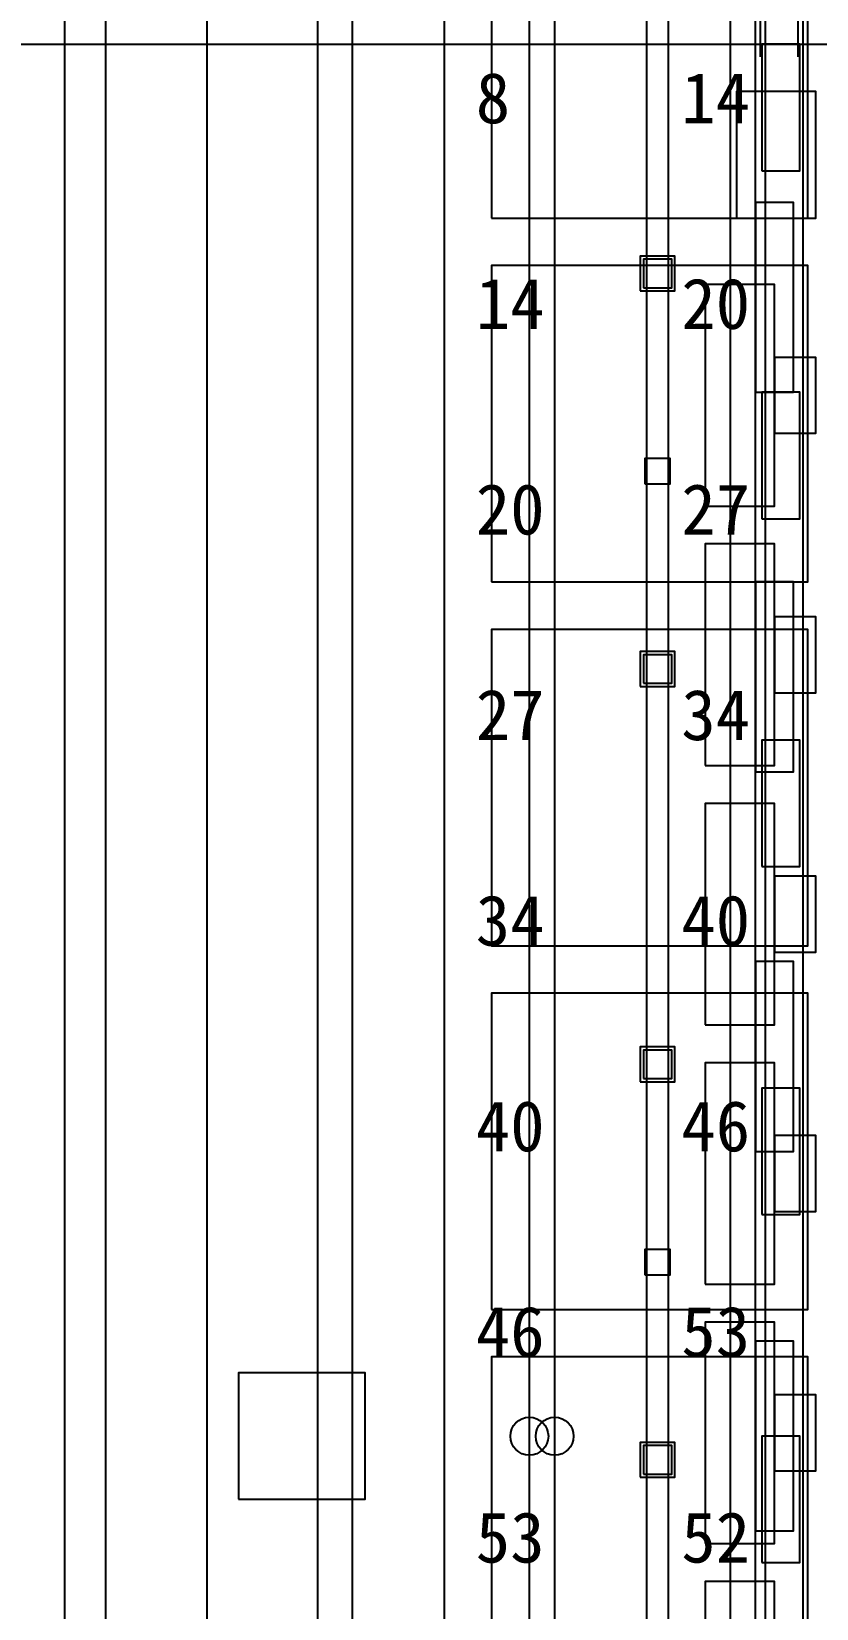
# Model space of a CAD drawing. Header units: metres. Extents: x -1640 to 1560, y -268 to 2338.
# Drawn here: x 3.45 to 28.27, y 913.55 to 963.4 of the extents above; entities that cross this region are included whole.
import ezdxf

# ---------------------------------------------------------------- set-up
doc = ezdxf.new("R2010")
doc.units = ezdxf.units.M
for name, color, linetype in [('1F_PUMP', 2, 'Continuous'), ('1F_STRUCT_COLUMN', 8, 'Continuous'), ('1F_ZONE', 3, 'Continuous'), ('2F_CSF_LATERAL_RACK_CONCEPT', 9, 'Continuous'), ('2F_RFG', 5, 'Continuous'), ('2F_STRUCT_COLUMN', 8, 'Continuous'), ('2F_ZONE', 3, 'Continuous'), ('3F_CLEANROOM_OVERHEAD_PIPE_DUCT_CONCEPT', 9, 'Continuous'), ('3F_DIFF', 4, 'Continuous'), ('3F_EHS_EGRESS_DIST_M', 2, 'Continuous'), ('3F_STK', 3, 'Continuous'), ('3F_STRUCT_COLUMN', 8, 'Continuous'), ('3F_ZONE', 3, 'Continuous'), ('4F_FFU', 1, 'Continuous'), ('4F_STRUCT_PLENUM_TRUSS_CONCEPT', 9, 'Continuous'), ('4F_ZONE', 3, 'Continuous'), ('5F_PUMP', 2, 'Continuous'), ('5F_STRUCT_COLUMN', 8, 'Continuous'), ('5F_ZONE', 3, 'Continuous'), ('6F_CSF_LATERAL_RACK_CONCEPT', 9, 'Continuous'), ('6F_RFG', 5, 'Continuous'), ('6F_STRUCT_COLUMN', 8, 'Continuous'), ('6F_ZONE', 3, 'Continuous'), ('7F_CLEANROOM_OVERHEAD_PIPE_DUCT_CONCEPT', 9, 'Continuous'), ('7F_DIFF', 4, 'Continuous'), ('7F_EHS_EGRESS_DIST_M', 2, 'Continuous'), ('7F_STK', 3, 'Continuous'), ('7F_STRUCT_COLUMN', 8, 'Continuous'), ('7F_ZONE', 3, 'Continuous'), ('8F_FFU', 1, 'Continuous'), ('8F_STRUCT_PLENUM_TRUSS_CONCEPT', 9, 'Continuous'), ('8F_ZONE', 3, 'Continuous'), ('_SUPPORT', 4, 'Continuous'), ('UTIL_CHW.R_CONCEPT', 2, 'Continuous'), ('UTIL_CHW.S_CONCEPT', 1, 'Continuous'), ('UTIL_ELEC.LV_CONCEPT', 2, 'Continuous'), ('UTIL_PCW.R_CONCEPT', 1, 'Continuous'), ('UTIL_PCW.R_RISER', 1, 'Continuous'), ('UTIL_PCW.S_CONCEPT', 6, 'Continuous'), ('UTIL_PCW.S_RISER', 6, 'Continuous'), ('UTIL_UPW.R_CONCEPT', 2, 'Continuous'), ('UTIL_UPW.S_CONCEPT', 1, 'Continuous')]:
    doc.layers.add(name, color=color, linetype=linetype)

msp = doc.modelspace()

# ---------------------------------------------------------------- linework, layer by layer
at = {"layer": '1F_PUMP'}
for points in [[(26.55, 959), (27.75, 959), (27.75, 963), (26.55, 963)], [(26.55, 948), (27.75, 948), (27.75, 952), (26.55, 952)], [(26.55, 937), (27.75, 937), (27.75, 941), (26.55, 941)], [(26.55, 926), (27.75, 926), (27.75, 930), (26.55, 930)], [(26.55, 915), (27.75, 915), (27.75, 919), (26.55, 919)]]:
    msp.add_lwpolyline(points, close=True, dxfattribs=at)
at = {"layer": '1F_STRUCT_COLUMN'}
for points in [[(22.7, 955.2), (23.8, 955.2), (23.8, 956.3), (22.7, 956.3)], [(22.7, 942.7), (23.8, 942.7), (23.8, 943.8), (22.7, 943.8)], [(22.7, 930.2), (23.8, 930.2), (23.8, 931.3), (22.7, 931.3)], [(22.7, 917.7), (23.8, 917.7), (23.8, 918.8), (22.7, 918.8)]]:
    msp.add_lwpolyline(points, close=True, dxfattribs=at)
at = {"layer": '1F_ZONE'}
msp.add_lwpolyline([(16.5, 887), (290, 887), (290, 1045), (16.5, 1045)], close=True, dxfattribs=at)
at = {"layer": '2F_CSF_LATERAL_RACK_CONCEPT'}
msp.add_lwpolyline([(25.55, 891), (26.35, 891), (26.35, 1041), (25.55, 1041)], close=True, dxfattribs=at)
at = {"layer": '2F_RFG'}
for points in [[(26.35, 952), (27.55, 952), (27.55, 958), (26.35, 958)], [(26.35, 940), (27.55, 940), (27.55, 946), (26.35, 946)], [(26.35, 928), (27.55, 928), (27.55, 934), (26.35, 934)], [(26.35, 916), (27.55, 916), (27.55, 922), (26.35, 922)]]:
    msp.add_lwpolyline(points, close=True, dxfattribs=at)
at = {"layer": '2F_STRUCT_COLUMN'}
for points in [[(22.8, 955.3), (23.7, 955.3), (23.7, 956.2), (22.8, 956.2)], [(22.8, 942.8), (23.7, 942.8), (23.7, 943.7), (22.8, 943.7)], [(22.8, 930.3), (23.7, 930.3), (23.7, 931.2), (22.8, 931.2)], [(22.8, 917.8), (23.7, 917.8), (23.7, 918.7), (22.8, 918.7)]]:
    msp.add_lwpolyline(points, close=True, dxfattribs=at)
at = {"layer": '2F_ZONE'}
msp.add_lwpolyline([(16.5, 887), (290, 887), (290, 1045), (16.5, 1045)], close=True, dxfattribs=at)
at = {"layer": '3F_CLEANROOM_OVERHEAD_PIPE_DUCT_CONCEPT'}
msp.add_lwpolyline([(26.65, 890), (27.85, 890), (27.85, 1042), (26.65, 1042)], close=True, dxfattribs=at)
at = {"layer": '3F_DIFF'}
for points in [[(24.75, 948.4), (26.95, 948.4), (26.95, 955.4), (24.75, 955.4)], [(26.95, 950.7), (28.25, 950.7), (28.25, 953.1), (26.95, 953.1)], [(24.75, 940.2), (26.95, 940.2), (26.95, 947.2), (24.75, 947.2)], [(26.95, 942.5), (28.25, 942.5), (28.25, 944.9), (26.95, 944.9)], [(24.75, 932), (26.95, 932), (26.95, 939), (24.75, 939)], [(26.95, 934.3), (28.25, 934.3), (28.25, 936.7), (26.95, 936.7)], [(24.75, 923.8), (26.95, 923.8), (26.95, 930.8), (24.75, 930.8)], [(26.95, 926.1), (28.25, 926.1), (28.25, 928.5), (26.95, 928.5)], [(24.75, 915.6), (26.95, 915.6), (26.95, 922.6), (24.75, 922.6)], [(26.95, 917.9), (28.25, 917.9), (28.25, 920.3), (26.95, 920.3)], [(24.75, 907.4), (26.95, 907.4), (26.95, 914.4), (24.75, 914.4)]]:
    msp.add_lwpolyline(points, close=True, dxfattribs=at)
at = {"layer": '3F_STK'}
msp.add_lwpolyline([(25.75, 957.5), (28.25, 957.5), (28.25, 961.5), (25.75, 961.5)], close=True, dxfattribs=at)
at = {"layer": '3F_STRUCT_COLUMN'}
for points in [[(22.85, 949.1), (23.65, 949.1), (23.65, 949.9), (22.85, 949.9)], [(22.85, 924.1), (23.65, 924.1), (23.65, 924.9), (22.85, 924.9)]]:
    msp.add_lwpolyline(points, close=True, dxfattribs=at)
at = {"layer": '3F_ZONE'}
msp.add_lwpolyline([(16.5, 887), (290, 887), (290, 1045), (16.5, 1045)], close=True, dxfattribs=at)
at = {"layer": '4F_FFU'}
for points in [[(18, 957.5), (28, 957.5), (28, 967.5), (18, 967.5)], [(18, 946), (28, 946), (28, 956), (18, 956)], [(18, 934.5), (28, 934.5), (28, 944.5), (18, 944.5)], [(18, 923), (28, 923), (28, 933), (18, 933)], [(18, 911.5), (28, 911.5), (28, 921.5), (18, 921.5)]]:
    msp.add_lwpolyline(points, close=True, dxfattribs=at)
at = {"layer": '4F_STRUCT_PLENUM_TRUSS_CONCEPT'}
msp.add_lwpolyline([(22.9, 887), (23.6, 887), (23.6, 1045), (22.9, 1045)], close=True, dxfattribs=at)
at = {"layer": '4F_ZONE'}
msp.add_lwpolyline([(16.5, 887), (290, 887), (290, 1045), (16.5, 1045)], close=True, dxfattribs=at)
at = {"layer": '5F_PUMP'}
for points in [[(26.55, 959), (27.75, 959), (27.75, 963), (26.55, 963)], [(26.55, 948), (27.75, 948), (27.75, 952), (26.55, 952)], [(26.55, 937), (27.75, 937), (27.75, 941), (26.55, 941)], [(26.55, 926), (27.75, 926), (27.75, 930), (26.55, 930)], [(26.55, 915), (27.75, 915), (27.75, 919), (26.55, 919)]]:
    msp.add_lwpolyline(points, close=True, dxfattribs=at)
at = {"layer": '5F_STRUCT_COLUMN'}
for points in [[(22.7, 955.2), (23.8, 955.2), (23.8, 956.3), (22.7, 956.3)], [(22.7, 942.7), (23.8, 942.7), (23.8, 943.8), (22.7, 943.8)], [(22.7, 930.2), (23.8, 930.2), (23.8, 931.3), (22.7, 931.3)], [(22.7, 917.7), (23.8, 917.7), (23.8, 918.8), (22.7, 918.8)]]:
    msp.add_lwpolyline(points, close=True, dxfattribs=at)
at = {"layer": '5F_ZONE'}
msp.add_lwpolyline([(16.5, 887), (290, 887), (290, 1045), (16.5, 1045)], close=True, dxfattribs=at)
at = {"layer": '6F_CSF_LATERAL_RACK_CONCEPT'}
msp.add_lwpolyline([(25.55, 891), (26.35, 891), (26.35, 1041), (25.55, 1041)], close=True, dxfattribs=at)
at = {"layer": '6F_RFG'}
for points in [[(26.35, 952), (27.55, 952), (27.55, 958), (26.35, 958)], [(26.35, 940), (27.55, 940), (27.55, 946), (26.35, 946)], [(26.35, 928), (27.55, 928), (27.55, 934), (26.35, 934)], [(26.35, 916), (27.55, 916), (27.55, 922), (26.35, 922)]]:
    msp.add_lwpolyline(points, close=True, dxfattribs=at)
at = {"layer": '6F_STRUCT_COLUMN'}
for points in [[(22.8, 955.3), (23.7, 955.3), (23.7, 956.2), (22.8, 956.2)], [(22.8, 942.8), (23.7, 942.8), (23.7, 943.7), (22.8, 943.7)], [(22.8, 930.3), (23.7, 930.3), (23.7, 931.2), (22.8, 931.2)], [(22.8, 917.8), (23.7, 917.8), (23.7, 918.7), (22.8, 918.7)]]:
    msp.add_lwpolyline(points, close=True, dxfattribs=at)
at = {"layer": '6F_ZONE'}
msp.add_lwpolyline([(16.5, 887), (290, 887), (290, 1045), (16.5, 1045)], close=True, dxfattribs=at)
at = {"layer": '7F_CLEANROOM_OVERHEAD_PIPE_DUCT_CONCEPT'}
msp.add_lwpolyline([(26.65, 890), (27.85, 890), (27.85, 1042), (26.65, 1042)], close=True, dxfattribs=at)
at = {"layer": '7F_DIFF'}
for points in [[(24.75, 948.4), (26.95, 948.4), (26.95, 955.4), (24.75, 955.4)], [(26.95, 950.7), (28.25, 950.7), (28.25, 953.1), (26.95, 953.1)], [(24.75, 940.2), (26.95, 940.2), (26.95, 947.2), (24.75, 947.2)], [(26.95, 942.5), (28.25, 942.5), (28.25, 944.9), (26.95, 944.9)], [(24.75, 932), (26.95, 932), (26.95, 939), (24.75, 939)], [(26.95, 934.3), (28.25, 934.3), (28.25, 936.7), (26.95, 936.7)], [(24.75, 923.8), (26.95, 923.8), (26.95, 930.8), (24.75, 930.8)], [(26.95, 926.1), (28.25, 926.1), (28.25, 928.5), (26.95, 928.5)], [(24.75, 915.6), (26.95, 915.6), (26.95, 922.6), (24.75, 922.6)], [(26.95, 917.9), (28.25, 917.9), (28.25, 920.3), (26.95, 920.3)], [(24.75, 907.4), (26.95, 907.4), (26.95, 914.4), (24.75, 914.4)]]:
    msp.add_lwpolyline(points, close=True, dxfattribs=at)
at = {"layer": '7F_STK'}
msp.add_lwpolyline([(25.75, 957.5), (28.25, 957.5), (28.25, 961.5), (25.75, 961.5)], close=True, dxfattribs=at)
at = {"layer": '7F_STRUCT_COLUMN'}
for points in [[(22.85, 949.1), (23.65, 949.1), (23.65, 949.9), (22.85, 949.9)], [(22.85, 924.1), (23.65, 924.1), (23.65, 924.9), (22.85, 924.9)]]:
    msp.add_lwpolyline(points, close=True, dxfattribs=at)
at = {"layer": '7F_ZONE'}
msp.add_lwpolyline([(16.5, 887), (290, 887), (290, 1045), (16.5, 1045)], close=True, dxfattribs=at)
at = {"layer": '8F_FFU'}
for points in [[(18, 957.5), (28, 957.5), (28, 967.5), (18, 967.5)], [(18, 946), (28, 946), (28, 956), (18, 956)], [(18, 934.5), (28, 934.5), (28, 944.5), (18, 944.5)], [(18, 923), (28, 923), (28, 933), (18, 933)], [(18, 911.5), (28, 911.5), (28, 921.5), (18, 921.5)]]:
    msp.add_lwpolyline(points, close=True, dxfattribs=at)
at = {"layer": '8F_STRUCT_PLENUM_TRUSS_CONCEPT'}
msp.add_lwpolyline([(22.9, 887), (23.6, 887), (23.6, 1045), (22.9, 1045)], close=True, dxfattribs=at)
at = {"layer": '8F_ZONE'}
msp.add_lwpolyline([(16.5, 887), (290, 887), (290, 1045), (16.5, 1045)], close=True, dxfattribs=at)
at = {"layer": '_SUPPORT'}
msp.add_lwpolyline([(10, 917), (14, 917), (14, 921), (10, 921)], close=True, dxfattribs=at)
at = {"layer": 'UTIL_CHW.R_CONCEPT'}
msp.add_line((5.8, 885.3), (5.8, 1049.3), dxfattribs=at)
msp.add_line((5.8, 885.3), (5.8, 1049.3), dxfattribs=at)
at = {"layer": 'UTIL_CHW.S_CONCEPT'}
msp.add_line((4.5, 884), (4.5, 1048), dxfattribs=at)
msp.add_line((4.5, 884), (4.5, 1048), dxfattribs=at)
at = {"layer": 'UTIL_ELEC.LV_CONCEPT'}
msp.add_line((9, 892.7), (9, 1053.3), dxfattribs=at)
msp.add_line((9, 892.7), (9, 1053.3), dxfattribs=at)
at = {"layer": 'UTIL_PCW.R_CONCEPT'}
for p, q in [((27.7, 962.6), (27.7, 1057.9)), ((27.7, 962.6), (27.7, 1057.9)), ((19.995, 892.77), (19.995, 1039.22)), ((19.995, 892.77), (19.995, 1039.22))]:
    msp.add_line(p, q, dxfattribs=at)
at = {"layer": 'UTIL_PCW.R_RISER'}
msp.add_circle((19.995, 918.995), 0.6, dxfattribs=at)
msp.add_circle((19.995, 918.995), 0.6, dxfattribs=at)
at = {"layer": 'UTIL_PCW.S_CONCEPT'}
for p, q in [((26.5, 962.6), (26.5, 1057.9)), ((26.5, 962.6), (26.5, 1057.9)), ((19.195, 892.77), (19.195, 1039.22)), ((19.195, 892.77), (19.195, 1039.22)), ((-277.4, 963), (286.4, 963)), ((-277.4, 963), (286.4, 963))]:
    msp.add_line(p, q, dxfattribs=at)
at = {"layer": 'UTIL_PCW.S_RISER'}
msp.add_circle((19.195, 918.995), 0.6, dxfattribs=at)
msp.add_circle((19.195, 918.995), 0.6, dxfattribs=at)
at = {"layer": 'UTIL_UPW.R_CONCEPT'}
msp.add_line((13.6, 894.7), (13.6, 1051.8), dxfattribs=at)
msp.add_line((13.6, 894.7), (13.6, 1051.8), dxfattribs=at)
at = {"layer": 'UTIL_UPW.S_CONCEPT'}
msp.add_line((12.5, 894.7), (12.5, 1051.8), dxfattribs=at)
msp.add_line((12.5, 894.7), (12.5, 1051.8), dxfattribs=at)

# ---------------------------------------------------------------- texts
at = {"layer": '3F_EHS_EGRESS_DIST_M'}
for s, p in [('8', (17.5, 960.5)), ('14', (24, 960.5)), ('14', (17.5, 954)), ('20', (24, 954)), ('20', (17.5, 947.5)), ('27', (24, 947.5)), ('27', (17.5, 941)), ('34', (24, 941)), ('34', (17.5, 934.5)), ('40', (24, 934.5)), ('40', (17.5, 928)), ('46', (24, 928)), ('46', (17.5, 921.5)), ('53', (24, 921.5)), ('53', (17.5, 915)), ('52', (24, 915))]:
    msp.add_text(s, height=1.6, dxfattribs=at).set_placement(p)
at = {"layer": '7F_EHS_EGRESS_DIST_M'}
for s, p in [('8', (17.5, 960.5)), ('14', (24, 960.5)), ('14', (17.5, 954)), ('20', (24, 954)), ('20', (17.5, 947.5)), ('27', (24, 947.5)), ('27', (17.5, 941)), ('34', (24, 941)), ('34', (17.5, 934.5)), ('40', (24, 934.5)), ('40', (17.5, 928)), ('46', (24, 928)), ('46', (17.5, 921.5)), ('53', (24, 921.5)), ('53', (17.5, 915)), ('52', (24, 915))]:
    msp.add_text(s, height=1.6, dxfattribs=at).set_placement(p)

doc.saveas('drawing.dxf')
